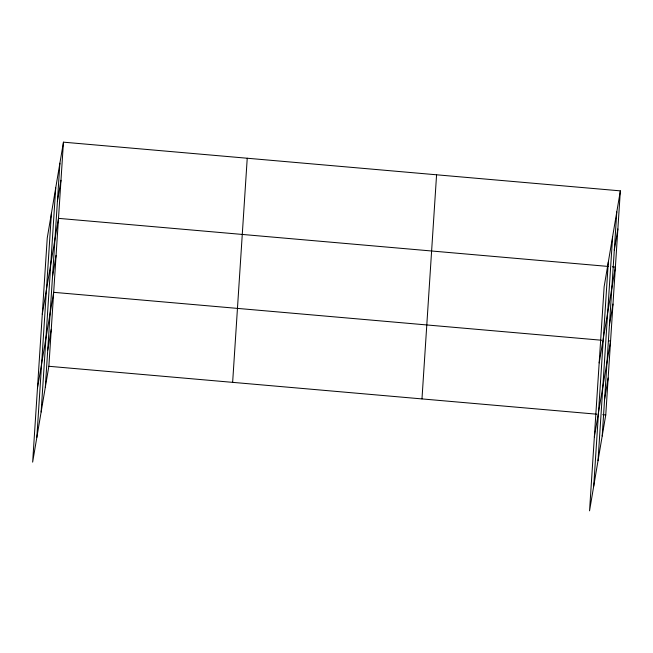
<?xml version="1.0" encoding="UTF-8"?>
<svg xmlns="http://www.w3.org/2000/svg" width="653" height="653" viewBox="0 0 653 653"><rect width="100%" height="100%" fill="white"/><g stroke="black" fill="none" stroke-linecap="round" stroke-linejoin="round"><path stroke-width="0.98" d="M36.829 437.445L51.424 213.327M41.131 412.01L55.725 187.893M45.302 387.319L59.896 163.201M63.455 142.166L47.245 238.019L32.65 462.136L48.861 366.284L63.455 142.166L620.35 190.864L605.755 414.981L589.545 510.834L604.139 286.716L620.35 190.864M232.639 382.356L247.234 158.238M421.977 398.91L436.579 174.792M593.716 486.142L608.31 262.024M598.017 460.708L612.62 236.59M602.197 436.016L616.791 211.899M57.415 201.304L60.974 180.269M42.282 314.215L58.492 218.363L608.359 266.448M52.526 276.382L56.085 255.347M37.466 388.176L53.677 292.324L601.535 340.229M47.71 350.343L51.269 329.308M614.31 249.993L617.869 228.966M599.176 362.913L615.387 267.061L612.375 266.799M609.42 325.08L612.979 304.045M594.361 436.873L610.571 341.021L608.563 340.85M604.605 399.04L608.163 378.005M48.861 366.284L596.72 414.19M602.743 414.72L605.755 414.981"/></g></svg>
